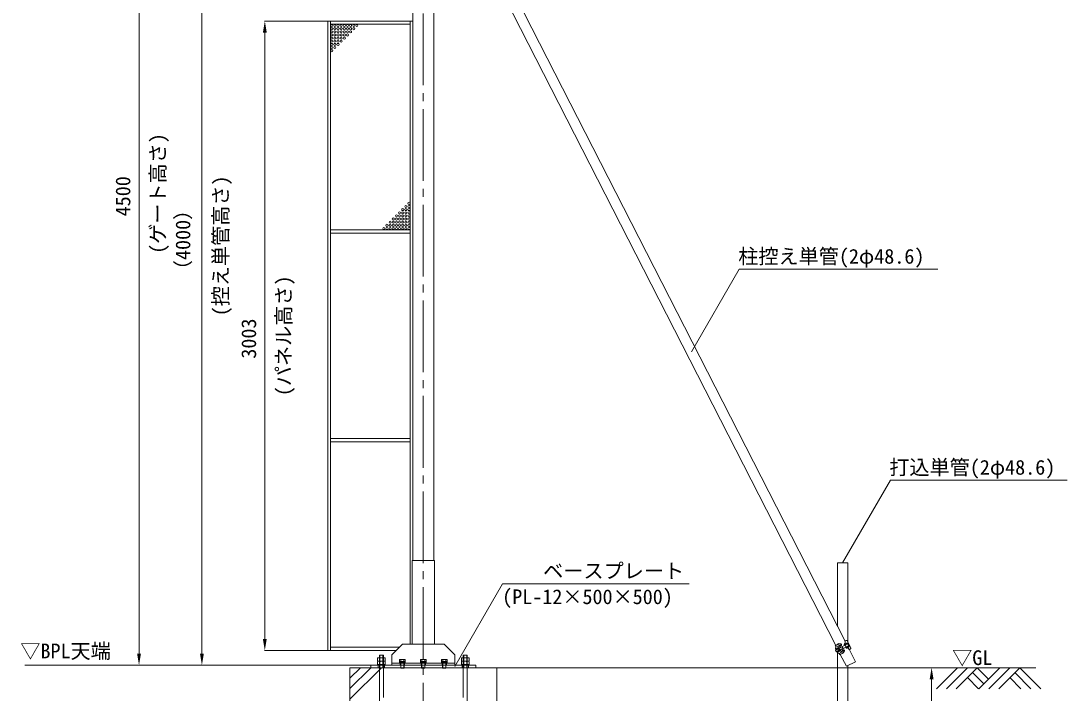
# Model space of a CAD drawing. Units: millimetres, scale not verified. Extents: x -48980 to -28855, y -14438 to 14438.
# Drawn here: x -36700 to -31710, y -11409 to -8202 of the extents above; entities that cross this region are included whole.
import ezdxf
from ezdxf.enums import TextEntityAlignment as Align

# ---------------------------------------------------------------- set-up
doc = ezdxf.new("R2010")
doc.units = ezdxf.units.MM
doc.header["$LTSCALE"] = 38
doc.linetypes.add('CHAIN2', pattern=[12, 9, -1, 1, -1])
doc.linetypes.add('DASHED1', pattern=[1.8, 1.2, -0.6])
for name, color, linetype, lineweight in [('0-2_ACCG-3018', 7, 'Continuous', 18), ('0-5_ﾍﾞｰｽﾗｲﾝ', 5, 'Continuous', 18), ('0-6_ﾎﾞﾙﾄ類', 2, 'Continuous', 18), ('0-9_基礎工事用PCA小', 7, 'Continuous', 18), ('0-B_寸法', 3, 'Continuous', 18), ('0-D_単管', 7, 'Continuous', 18), ('0-E_単管ｸﾗﾝﾌﾟ', 7, 'Continuous', 18), ('1-2_通芯', 1, 'CHAIN2', 18), ('1-5_標準ﾊﾟﾈﾙ', 7, 'Continuous', 18), ('1-6_標準柱', 7, 'Continuous', 18), ('1-7_文字', 7, 'Continuous', 18)]:
    doc.layers.add(name, color=color, linetype=linetype, lineweight=lineweight)
doc.styles.add('ＭＳ ゴシック', font='')
doc.styles.get('ＭＳ ゴシック').set_extended_font_data('MS Gothic')

msp = doc.modelspace()

# ---------------------------------------------------------------- linework, layer by layer
at = {"layer": '0-2_ACCG-3018'}
for centre in [(-35216.95, -8224.4), (-35201.95, -8224.4), (-35186.95, -8224.4), (-35171.95, -8224.4), (-35156.95, -8224.4), (-35141.95, -8224.4), (-35126.95, -8224.4), (-35111.95, -8224.4), (-35096.95, -8224.4), (-35216.95, -8239.4), (-35216.95, -8254.4), (-35216.95, -8269.4), (-35216.95, -8284.4), (-35201.95, -8239.4), (-35201.95, -8254.4), (-35201.95, -8269.4), (-35201.95, -8284.4), (-35186.95, -8239.4), (-35186.95, -8254.4), (-35186.95, -8269.4), (-35186.95, -8284.4), (-35171.95, -8239.4), (-35171.95, -8254.4), (-35171.95, -8269.4), (-35171.95, -8284.4), (-35156.95, -8239.4), (-35156.95, -8254.4), (-35156.95, -8269.4), (-35156.95, -8284.4), (-35141.95, -8239.4), (-35141.95, -8254.4), (-35141.95, -8269.4), (-35126.95, -8239.4), (-35126.95, -8254.4), (-35111.95, -8239.4), (-35216.95, -8299.4), (-35216.95, -8314.4), (-35216.95, -8329.4), (-35201.95, -8299.4), (-35201.95, -8314.4), (-35201.95, -8329.4), (-35186.95, -8299.4), (-35186.95, -8314.4), (-35171.95, -8299.4), (-35216.95, -8344.4), (-34848.45, -9072.4), (-34908.45, -9132.4), (-34893.45, -9117.4), (-34893.45, -9132.4), (-34878.45, -9102.4), (-34878.45, -9117.4), (-34878.45, -9132.4), (-34863.45, -9087.4), (-34863.45, -9102.4), (-34863.45, -9117.4), (-34863.45, -9132.4), (-34848.45, -9087.4), (-34848.45, -9102.4), (-34848.45, -9117.4), (-34848.45, -9132.4), (-34953.45, -9177.4), (-34938.45, -9162.4), (-34938.45, -9177.4), (-34923.45, -9147.4), (-34923.45, -9162.4), (-34923.45, -9177.4), (-34908.45, -9147.4), (-34908.45, -9162.4), (-34908.45, -9177.4), (-34893.45, -9147.4), (-34893.45, -9162.4), (-34893.45, -9177.4), (-34878.45, -9147.4), (-34878.45, -9162.4), (-34878.45, -9177.4), (-34863.45, -9147.4), (-34863.45, -9162.4), (-34863.45, -9177.4), (-34848.45, -9147.4), (-34848.45, -9162.4), (-34848.45, -9177.4), (-34968.45, -9192.4), (-34953.45, -9192.4), (-34938.45, -9192.4), (-34923.45, -9192.4), (-34908.45, -9192.4), (-34893.45, -9192.4), (-34878.45, -9192.4), (-34863.45, -9192.4), (-34848.45, -9192.4)]:
    msp.add_circle(centre, 5, dxfattribs=at)
at = {"layer": '0-5_ﾍﾞｰｽﾗｲﾝ'}
for p, q in [((-35030.2, -11275.5), (-36681.25, -11275.5)), ((-34430.2, -11287.5), (-31857.88, -11287.5))]:
    msp.add_line(p, q, dxfattribs=at)
at = {"layer": '0-6_ﾎﾞﾙﾄ類'}
for p, q in [((-34989.72, -11255.48), (-34989.72, -11240.9)), ((-34989.72, -11258.32), (-34989.72, -11272.9)), ((-34970.68, -11255.48), (-34970.68, -11240.9)), ((-34970.68, -11258.32), (-34970.68, -11272.9)), ((-34892.02, -11248.5), (-34893.88, -11249.55)), ((-34893.88, -11249.55), (-34893.88, -11258.3)), ((-34893.88, -11258.3), (-34866.53, -11258.3)), ((-34892.02, -11248.5), (-34868.38, -11248.5)), ((-34891.45, -11258.5), (-34868.95, -11258.5)), ((-34888.2, -11287.5), (-34888.2, -11265.5)), ((-34887.03, -11249.55), (-34887.03, -11258.3)), ((-34886.97, -11290.3), (-34886.97, -11265.5)), ((-34881.4, -11261.5), (-34880.32, -11265.5)), ((-34880.07, -11261.5), (-34879, -11265.5)), ((-34873.38, -11249.55), (-34873.38, -11258.3)), ((-34872.2, -11287.5), (-34872.2, -11265.5)), ((-34868.38, -11248.5), (-34866.53, -11249.55)), ((-34866.53, -11249.55), (-34866.53, -11258.3)), ((-34792.03, -11248.5), (-34793.88, -11249.55)), ((-34793.88, -11249.55), (-34793.88, -11258.3)), ((-34793.88, -11258.3), (-34766.53, -11258.3)), ((-34792.03, -11248.5), (-34768.38, -11248.5)), ((-34791.45, -11258.5), (-34768.95, -11258.5)), ((-34788.2, -11287.5), (-34788.2, -11265.5)), ((-34787.03, -11249.55), (-34787.03, -11258.3)), ((-34786.97, -11290.3), (-34786.97, -11265.5)), ((-34781.4, -11261.5), (-34780.32, -11265.5)), ((-34780.07, -11261.5), (-34779, -11265.5)), ((-34773.38, -11249.55), (-34773.38, -11258.3)), ((-34772.2, -11287.5), (-34772.2, -11265.5)), ((-34768.38, -11248.5), (-34766.53, -11249.55)), ((-34766.53, -11249.55), (-34766.53, -11258.3)), ((-34692.03, -11248.5), (-34693.88, -11249.55)), ((-34693.88, -11249.55), (-34693.88, -11258.3)), ((-34693.88, -11258.3), (-34666.53, -11258.3)), ((-34692.03, -11248.5), (-34668.38, -11248.5)), ((-34691.45, -11258.5), (-34668.95, -11258.5)), ((-34688.2, -11287.5), (-34688.2, -11265.5)), ((-34687.03, -11249.55), (-34687.03, -11258.3)), ((-34686.97, -11290.3), (-34686.97, -11265.5)), ((-34681.4, -11261.5), (-34680.33, -11265.5)), ((-34680.08, -11261.5), (-34679, -11265.5)), ((-34673.38, -11249.55), (-34673.38, -11258.3)), ((-34672.2, -11287.5), (-34672.2, -11265.5)), ((-34668.38, -11248.5), (-34666.53, -11249.55)), ((-34666.53, -11249.55), (-34666.53, -11258.3)), ((-34589.72, -11255.48), (-34589.72, -11240.9)), ((-34589.72, -11258.32), (-34589.72, -11272.9)), ((-34570.68, -11255.48), (-34570.68, -11240.9)), ((-34570.68, -11258.32), (-34570.68, -11272.9)), ((-34888.2, -11287.5), (-34886.97, -11290.3)), ((-34788.2, -11287.5), (-34786.97, -11290.3)), ((-34688.2, -11287.5), (-34686.97, -11290.3))]:
    msp.add_line(p, q, dxfattribs=at)
for points in [[(-34998.67, -11255.48), (-34998.67, -11240.9), (-34961.72, -11240.9), (-34961.72, -11255.48), (-34964.2, -11256.9), (-34996.2, -11256.9)], [(-34998.67, -11258.32), (-34998.67, -11272.9), (-34961.72, -11272.9), (-34961.72, -11258.32), (-34964.2, -11256.9), (-34996.2, -11256.9)], [(-34998.2, -11272.9), (-34962.2, -11272.9), (-34962.2, -11275.5), (-34998.2, -11275.5)], [(-34866.2, -11258.5), (-34866.2, -11261.5), (-34894.2, -11261.5), (-34894.2, -11258.5)], [(-34894.2, -11261.5), (-34866.2, -11261.5), (-34866.2, -11265.5), (-34894.2, -11265.5)], [(-34766.2, -11258.5), (-34766.2, -11261.5), (-34794.2, -11261.5), (-34794.2, -11258.5)], [(-34794.2, -11261.5), (-34766.2, -11261.5), (-34766.2, -11265.5), (-34794.2, -11265.5)], [(-34666.2, -11258.5), (-34666.2, -11261.5), (-34694.2, -11261.5), (-34694.2, -11258.5)], [(-34694.2, -11261.5), (-34666.2, -11261.5), (-34666.2, -11265.5), (-34694.2, -11265.5)], [(-34561.73, -11255.48), (-34561.73, -11240.9), (-34598.68, -11240.9), (-34598.68, -11255.48), (-34596.2, -11256.9), (-34564.2, -11256.9)], [(-34561.73, -11258.32), (-34561.73, -11272.9), (-34598.68, -11272.9), (-34598.68, -11258.32), (-34596.2, -11256.9), (-34564.2, -11256.9)], [(-34562.2, -11272.9), (-34598.2, -11272.9), (-34598.2, -11275.5), (-34562.2, -11275.5)]]:
    msp.add_lwpolyline(points, close=True, dxfattribs=at)
for points in [[(-34886.97, -11290.3), (-34873.42, -11290.3), (-34873.42, -11265.5)], [(-34786.97, -11290.3), (-34773.43, -11290.3), (-34773.43, -11265.5)], [(-34686.97, -11290.3), (-34673.43, -11290.3), (-34673.43, -11265.5)], [(-34888.2, -11287.5), (-34872.2, -11287.5), (-34873.42, -11290.3)], [(-34788.2, -11287.5), (-34772.2, -11287.5), (-34773.43, -11290.3)], [(-34688.2, -11287.5), (-34672.2, -11287.5), (-34673.43, -11290.3)]]:
    msp.add_lwpolyline(points, dxfattribs=at)
for centre, radius, start, end in [((-34994.2, -11247.73), 8.95, 240, 300), ((-34994.2, -11266.08), 8.95, 60, 120), ((-34980.2, -11224.45), 32.45, 252.932, 287.068), ((-34980.2, -11289.35), 32.45, 72.932, 107.068), ((-34966.2, -11247.73), 8.95, 239.975, 300.025), ((-34966.2, -11266.08), 8.95, 59.975, 120.025), ((-34890.45, -11254.55), 6.05, 55.616, 124.384), ((-34891.45, -11258.3), 0.2, 180, 270), ((-34880.2, -11271.12), 22.62, 72.412, 107.588), ((-34869.95, -11254.55), 6.05, 55.616, 124.384), ((-34868.95, -11258.3), 0.2, 270, 0), ((-34790.45, -11254.55), 6.05, 55.616, 124.384), ((-34791.45, -11258.3), 0.2, 180, 270), ((-34780.2, -11271.12), 22.62, 72.412, 107.588), ((-34769.95, -11254.55), 6.05, 55.616, 124.384), ((-34768.95, -11258.3), 0.2, 270, 0), ((-34690.45, -11254.55), 6.05, 55.616, 124.384), ((-34691.45, -11258.3), 0.2, 180, 270), ((-34680.2, -11271.12), 22.62, 72.412, 107.588), ((-34669.95, -11254.55), 6.05, 55.616, 124.384), ((-34668.95, -11258.3), 0.2, 270, 0), ((-34594.2, -11247.73), 8.95, 239.975, 300.025), ((-34594.2, -11266.08), 8.95, 59.975, 120.025), ((-34580.2, -11224.45), 32.45, 252.932, 287.068), ((-34580.2, -11289.35), 32.45, 72.932, 107.068), ((-34566.2, -11247.73), 8.95, 240, 300), ((-34566.2, -11266.08), 8.95, 60, 120)]:
    msp.add_arc(centre, radius, start, end, dxfattribs=at)
at = {"layer": '0-9_基礎工事用PCA小', "color": 4, "linetype": 'DASHED1', "lineweight": 9}
for p, q in [((-34994.9, -11275.5), (-34994.9, -11287.5)), ((-34965.2, -11275.5), (-34965.2, -11287.5)), ((-34888.2, -11275.5), (-34888.2, -11287.5)), ((-34872.2, -11275.5), (-34872.2, -11287.5)), ((-34688.2, -11275.5), (-34688.2, -11287.5)), ((-34672.2, -11275.5), (-34672.2, -11287.5)), ((-34595.2, -11275.5), (-34595.2, -11287.5)), ((-34565.2, -11275.5), (-34565.2, -11287.5))]:
    msp.add_line(p, q, dxfattribs=at)
at = {"layer": '0-9_基礎工事用PCA小'}
for p, q in [((-35130.2, -11437.5), (-34980.2, -11287.5)), ((-35130.2, -11387.5), (-35030.2, -11287.5)), ((-35130.2, -11337.5), (-35080.2, -11287.5)), ((-34989.72, -11287.5), (-34970.68, -11287.5)), ((-34570.68, -11287.5), (-34589.72, -11287.5))]:
    msp.add_line(p, q, dxfattribs=at)
for points in [[(-35030.2, -11287.5), (-34530.2, -11287.5), (-34530.2, -11275.5), (-35030.2, -11275.5)], [(-35130.2, -12187.5), (-34430.2, -12187.5), (-34430.2, -11287.5), (-35130.2, -11287.5)]]:
    msp.add_lwpolyline(points, close=True, dxfattribs=at)
for points in [[(-34989.72, -11804.45), (-34989.72, -11227.5), (-34970.68, -11227.5), (-34970.68, -11429.5)], [(-34989.72, -11290), (-34987.23, -11287.5), (-34987.23, -11227.5), (-34973.17, -11227.5), (-34973.17, -11287.5), (-34970.68, -11290)], [(-34570.68, -11804.45), (-34570.68, -11227.5), (-34589.72, -11227.5), (-34589.72, -11429.5)], [(-34570.68, -11290), (-34573.17, -11287.5), (-34573.17, -11227.5), (-34587.22, -11227.5), (-34587.22, -11287.5), (-34589.72, -11290)]]:
    msp.add_lwpolyline(points, dxfattribs=at)
at = {"layer": '0-B_寸法'}
for p, q in [((-36136.2, -6830.5), (-36136.2, -11220.5)), ((-35836.2, -7330.5), (-35836.2, -11220.5)), ((-35237.2, -8202.9), (-35537.2, -8202.9)), ((-35536.2, -8257.9), (-35536.2, -11150.9)), ((-35237.2, -11205.9), (-35537.2, -11205.9)), ((-35838.2, -11275.5), (-36137.2, -11275.5)), ((-35537.2, -11275.5), (-35837.2, -11275.5)), ((-32754.9, -11287.5), (-32354.9, -11287.5)), ((-32355.9, -11342.5), (-32355.9, -12232.5))]:
    msp.add_line(p, q, dxfattribs=at)
at = {"layer": '0-B_寸法', "color": 91}
for points in [[(-35545.38, -8257.9), (-35536.2, -8202.9), (-35527.03, -8257.9)], [(-35545.38, -11150.9), (-35536.2, -11205.9), (-35527.03, -11150.9)], [(-36145.38, -11220.5), (-36136.2, -11275.5), (-36127.03, -11220.5)], [(-35845.38, -11220.5), (-35836.2, -11275.5), (-35827.03, -11220.5)], [(-32365.07, -11342.5), (-32355.9, -11287.5), (-32346.72, -11342.5)]]:
    msp.add_solid(points, dxfattribs=at)
at = {"layer": '0-D_単管'}
for p, q in [((-32812.97, -11181.53), (-34789.18, -7312.25)), ((-34745.95, -7290), (-32768.65, -11161.42))]:
    msp.add_line(p, q, dxfattribs=at)
for points in [[(-32755.9, -11164.42), (-32755.9, -10787.5), (-32804.5, -10787.5), (-32804.5, -11091.25)], [(-32804.5, -11209.6), (-32804.5, -12287.5), (-32755.9, -12287.5), (-32755.9, -11277.75)], [(-32749, -11199.9), (-32718.9, -11258.85), (-32762.17, -11280.95), (-32791.25, -11224.02)]]:
    msp.add_lwpolyline(points, dxfattribs=at)
at = {"layer": '0-E_単管ｸﾗﾝﾌﾟ'}
for p, q in [((-32805.7, -11176.82), (-32805.15, -11177.92)), ((-32756.38, -11173.8), (-32797.2, -11194.65)), ((-32786.88, -11175.9), (-32786.1, -11177.4)), ((-32757.67, -11169.75), (-32772.28, -11176.3)), ((-32772.28, -11176.3), (-32770.97, -11179.23)), ((-32756.35, -11172.65), (-32770.97, -11179.23)), ((-32764.85, -11157.9), (-32769.3, -11160.18)), ((-32767.3, -11173.95), (-32767.25, -11174.05)), ((-32765.8, -11176.9), (-32765.1, -11178.25)), ((-32761.97, -11171.23), (-32761.78, -11171.6)), ((-32760.33, -11174.45), (-32759.77, -11175.52)), ((-32741.73, -11192.15), (-32758.1, -11160.08)), ((-32756.38, -11173.8), (-32751.82, -11182.7)), ((-32755.05, -11173.12), (-32750.5, -11182.02)), ((-32815.78, -11183.08), (-32812.75, -11188.95)), ((-32814.6, -11203.53), (-32814.85, -11205.18)), ((-32814.85, -11205.18), (-32811.53, -11211.67)), ((-32807.15, -11199.73), (-32814.6, -11203.53)), ((-32814.6, -11203.53), (-32810.05, -11212.45)), ((-32806, -11200.25), (-32813.3, -11204)), ((-32810.05, -11212.45), (-32811.53, -11211.67)), ((-32802.6, -11208.62), (-32810.05, -11212.45)), ((-32802.35, -11207.38), (-32809.65, -11211.12)), ((-32801.75, -11191.38), (-32808.28, -11194.7)), ((-32798.12, -11195.15), (-32803.58, -11197.92)), ((-32799.2, -11212.5), (-32792.65, -11209.17)), ((-32793.62, -11204.05), (-32799.03, -11206.83)), ((-32797.05, -11193.45), (-32797.5, -11192.55)), ((-32794.15, -11225.38), (-32797.15, -11219.5)), ((-32788.28, -11188.97), (-32797.05, -11193.45)), ((-32782, -11188), (-32796.6, -11195.45)), ((-32795.75, -11185.07), (-32787.3, -11178.7)), ((-32778.33, -11195.12), (-32792.9, -11202.55)), ((-32751.82, -11182.7), (-32792.6, -11203.53)), ((-32782.83, -11199.65), (-32791.6, -11204.12)), ((-32791.6, -11204.12), (-32791.12, -11205.02)), ((-32791.02, -11183.57), (-32788.28, -11188.97)), ((-32790.4, -11184.8), (-32787.25, -11182.43)), ((-32784.05, -11208), (-32773.92, -11204.9)), ((-32783.18, -11187.47), (-32782, -11188)), ((-32780.07, -11205.05), (-32782.83, -11199.65)), ((-32780.68, -11203.83), (-32776.92, -11202.67)), ((-32778.62, -11196.38), (-32778.38, -11195.12)), ((-32771.4, -11206.17), (-32772.17, -11204.67)), ((-32764.78, -11191.35), (-32750.9, -11183.35)), ((-32764.78, -11191.35), (-32763.2, -11194.12)), ((-32763.2, -11194.12), (-32749.3, -11186.12)), ((-32760.58, -11187.17), (-32759.88, -11188.52)), ((-32755.23, -11184.42), (-32754.67, -11185.52)), ((-32753.03, -11188.73), (-32753.2, -11188.38)), ((-32748.38, -11201.15), (-32743.92, -11198.88))]:
    msp.add_line(p, q, dxfattribs=at)
for points in [[(-32801.15, -11176.45), (-32796.68, -11174.17), (-32796.35, -11173.15), (-32796.8, -11172.28), (-32797.83, -11171.95), (-32805.38, -11175.8), (-32805.7, -11176.82)], [(-32780.22, -11217.43), (-32775.08, -11214.8), (-32775.53, -11216.15), (-32782.65, -11219.77), (-32783.65, -11219.73)]]:
    msp.add_lwpolyline(points, dxfattribs=at)
for points in [[(-32769.2, -11174.65), (-32769.1, -11174.88), (-32760.17, -11170.33), (-32760.3, -11170.1), (-32761.3, -11169.77), (-32768.88, -11173.65)], [(-32759.35, -11193.92), (-32759.8, -11193.05), (-32759.48, -11192.02), (-32751.9, -11188.17), (-32750.9, -11188.5), (-32750.45, -11189.38), (-32750.77, -11190.4), (-32758.35, -11194.25)]]:
    msp.add_lwpolyline(points, close=True, dxfattribs=at)
for centre, radius, start, end in [((-32775.35, -11252.8), 80.6, 101.478, 120.09), ((-32790.42, -11177.73), 4, 27.055, 107.644), ((-32788.5, -11177.1), 2, 307.038, 27.055), ((-32780.15, -11166.5), 12.55, 308.712, 30.261), ((-32762.57, -11162.35), 5, 27.055, 117.055), ((-32755.95, -11173.57), 4.2, 27.055, 114.193), ((-32755.95, -11173.57), 1, 27.055, 114.193), ((-32809.03, -11193.6), 5.58, 133.427, 206.443), ((-32808.03, -11192.57), 6.95, 210.433, 268.243), ((-32813.2, -11189.18), 0.5, 313.427, 27.055), ((-32706.1, -11412.82), 247.97, 109.041, 115.472), ((-32816.23, -11197.35), 8.38, 338.593, 18.489), ((-32801.48, -11189.8), 8.38, 215.622, 255.518), ((-32797.32, -11213.55), 6.95, 145.868, 203.678), ((-32807.47, -11219.42), 10.8, 39.944, 70.43), ((-32798.72, -11213.75), 5.58, 207.668, 280.683), ((-32788.62, -11195.9), 15.1, 187.704, 226.406), ((-32797.78, -11189.6), 5.55, 204.621, 266.518), ((-32788.72, -11209.85), 10.8, 163.681, 194.166), ((-32819.6, -11211.88), 28.25, 13.481, 40.643), ((-32792.15, -11189.85), 6, 127.038, 206.777), ((-32787.82, -11195.55), 10.3, 177.816, 235.692), ((-32797.6, -11219.73), 0.5, 27.055, 100.683), ((-33266.42, -10397.25), 946.73, 299.714, 301.444), ((-32787.15, -11207.02), 7.12, 155.444, 202.404), ((-32826.97, -11151.75), 80.6, 294.021, 312.632), ((-32789.25, -11182.67), 2, 127.038, 207.055), ((-32785.8, -11202.25), 6, 207.334, 287.073), ((-32789.68, -11179.23), 4, 307.038, 27.055), ((-32805.55, -11204.7), 28.25, 17.175, 37.59), ((-32805, -11204.43), 28.25, 19.238, 35.523), ((-32778.28, -11204.12), 2, 207.055, 287.073), ((-32775.75, -11206.5), 4, 27.055, 107.073), ((-32773.32, -11206.8), 2, 27.055, 107.073), ((-32774.97, -11208), 4, 306.466, 27.055), ((-32774.82, -11188.82), 10.25, 357.826, 56.284), ((-32759.85, -11206.23), 12.55, 88.319, 105.398), ((-32759.85, -11206.23), 12.55, 23.849, 79.637), ((-32751.4, -11182.48), 1, 299.918, 27.055), ((-32751.4, -11182.48), 4.2, 299.918, 27.055), ((-32746.2, -11194.43), 5, 297.055, 27.055)]:
    msp.add_arc(centre, radius, start, end, dxfattribs=at)
at = {"layer": '1-2_通芯'}
msp.add_line((-34780.2, -5887.5), (-34780.2, -12780.95), dxfattribs=at)
at = {"layer": '1-5_標準ﾊﾟﾈﾙ'}
for points in [[(-35236.2, -8202.9), (-35222.95, -8202.9), (-35222.95, -11205.9), (-35236.2, -11205.9)], [(-35222.95, -8202.9), (-34842.45, -8202.9), (-34842.45, -8218.4), (-35222.95, -8218.4)], [(-35222.95, -9198.4), (-34842.45, -9198.4), (-34842.45, -9214.4), (-35222.95, -9214.4)], [(-35222.95, -10194.4), (-34842.45, -10194.4), (-34842.45, -10210.4), (-35222.95, -10210.4)]]:
    msp.add_lwpolyline(points, close=True, dxfattribs=at)
for points in [[(-34830.2, -8202.9), (-34842.45, -8202.9), (-34842.45, -11175.5)], [(-34895.1, -11190.4), (-35222.95, -11190.4), (-35222.95, -11205.9), (-34910.6, -11205.9)]]:
    msp.add_lwpolyline(points, dxfattribs=at)
at = {"layer": '1-6_標準柱'}
for p, q in [((-34830.2, -7325.5), (-34830.2, -10775.5)), ((-34730.2, -10775.5), (-34730.2, -7427.7)), ((-34930.2, -11265.5), (-34630.2, -11265.5))]:
    msp.add_line(p, q, dxfattribs=at)
at = {"layer": '1-6_標準柱', "color": 4, "linetype": 'DASHED1', "lineweight": 9}
for p, q in [((-34890.2, -11265.5), (-34890.2, -11275.5)), ((-34870.2, -11265.5), (-34870.2, -11275.5)), ((-34790.2, -11265.5), (-34790.2, -11275.5)), ((-34770.2, -11265.5), (-34770.2, -11275.5)), ((-34690.2, -11265.5), (-34690.2, -11275.5)), ((-34670.2, -11265.5), (-34670.2, -11275.5))]:
    msp.add_line(p, q, dxfattribs=at)
at = {"layer": '1-6_標準柱'}
for points in [[(-34833.4, -10775.5), (-34727, -10775.5), (-34727, -11175.5), (-34833.4, -11175.5)], [(-34880.2, -11175.5), (-34680.2, -11175.5), (-34630.2, -11225.5), (-34630.2, -11275.5), (-34930.2, -11275.5), (-34930.2, -11225.5)]]:
    msp.add_lwpolyline(points, close=True, dxfattribs=at)
at = {"layer": '1-7_文字'}
for p, q in [((-33501.82, -9781.05), (-33274.25, -9386.88)), ((-33274.25, -9386.88), (-33273.9, -9386.88)), ((-33273.9, -9386.88), (-32326.88, -9386.88)), ((-32780.2, -10787.5), (-32552.62, -10393.35)), ((-32552.62, -10393.35), (-32552.28, -10393.35)), ((-32552.28, -10393.35), (-31709.65, -10393.35)), ((-34629.33, -11281.5), (-34401.78, -10887.35)), ((-34401.78, -10887.35), (-34401.4, -10887.35)), ((-34401.4, -10887.35), (-33511.47, -10887.35)), ((-32232.3, -11287.5), (-32332.55, -11387.73)), ((-32185.05, -11287.5), (-32285.3, -11387.73)), ((-32137.8, -11287.5), (-32238.05, -11387.73)), ((-32161.43, -11311.12), (-32107.42, -11365.12)), ((-32137.8, -11287.5), (-32083.8, -11341.5)), ((-32029.8, -11287.5), (-32130.05, -11387.73)), ((-31982.55, -11287.5), (-32082.8, -11387.73)), ((-31935.3, -11287.5), (-32035.55, -11387.73)), ((-31958.92, -11311.12), (-31882.33, -11387.73)), ((-31935.3, -11287.5), (-31835.08, -11387.73)), ((-32185.05, -11334.75), (-32132.08, -11387.73)), ((-31982.55, -11334.75), (-31929.58, -11387.73))]:
    msp.add_line(p, q, dxfattribs=at)

# ---------------------------------------------------------------- texts
at = {"layer": '0-B_寸法', "style": 'ＭＳ ゴシック'}
for s, p in [('(ゲート高さ)', (-35990.6, -9313.5)), ('4500', (-36156.6, -9134.6)), ('(控え単管高さ)', (-35690.6, -9611.5)), ('（4000）', (-35870.45, -9438.92)), ('(パネル高さ)', (-35390.6, -9992.4)), ('3003', (-35556.6, -9813.5))]:
    msp.add_text(s, height=70.38, rotation=90, dxfattribs=at).set_placement(p, align=Align.BOTTOM_LEFT)
at = {"layer": '1-7_文字', "style": 'ＭＳ ゴシック'}
for s, p in [('柱控え単管(2φ48.6)\u3000', (-33278, -9381.48)), ('打込単管(2φ48.6)', (-32557.68, -10387.95)), ('\u3000\u3000ベースプレート\u3000\u3000', (-34400.4, -10881.95)), ('(PL-12×500×500)', (-34404.1, -11005.43)), ('▽BPL天端', (-36702.38, -11264.1)), ('▽GL', (-32257.82, -11296.1))]:
    msp.add_text(s, height=70.38, dxfattribs=at).set_placement(p, align=Align.BOTTOM_LEFT)

doc.saveas('drawing.dxf')
